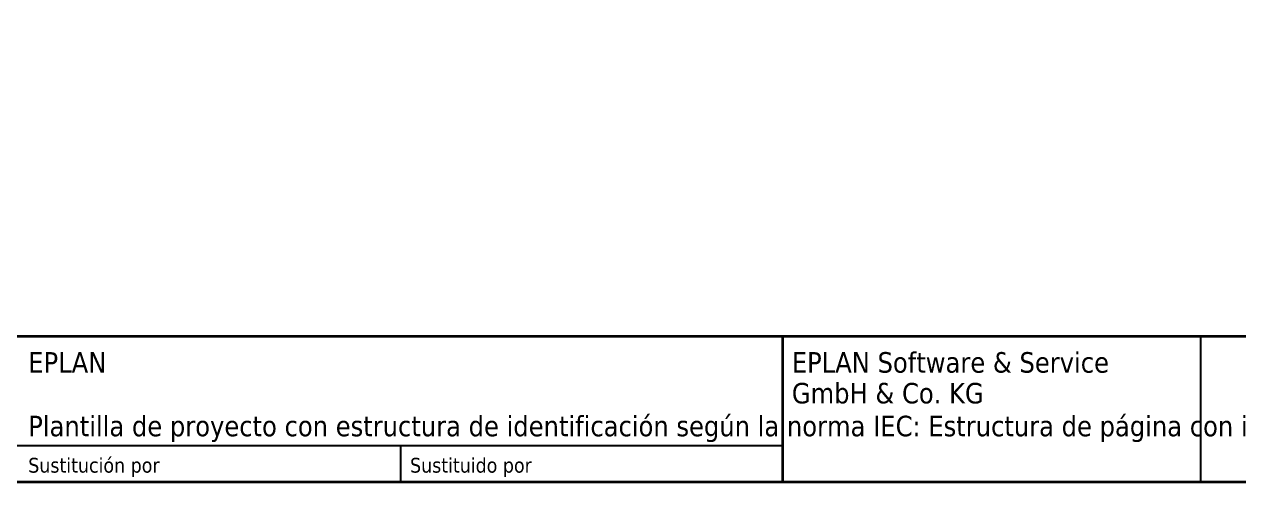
# Model space of a CAD drawing. Header units: millimetres. Extents: x 2792 to 4993, y 1483 to 2534.
# Drawn here: x 2950.8 to 3084.4, y 1823.2 to 1873.6 of the extents above; entities that cross this region are included whole.
import ezdxf
from ezdxf.enums import TextEntityAlignment as Align

# ---------------------------------------------------------------- set-up
doc = ezdxf.new("R2010")
doc.units = ezdxf.units.MM
doc.layers.add('EPLAN201', color=7, linetype='Continuous', lineweight=35)
doc.layers.add('EPLAN451', color=7, linetype='Continuous', lineweight=35)
doc.layers.get('0').off()
doc.styles.get("Standard").update_dxf_attribs({"font": 'arial.ttf'})
doc.styles.add('Tahoma', font='tahoma.ttf')

# ---------------------------------------------------------------- blocks, each defined once
blk = doc.blocks.new('EPLFRAME')
at = {"layer": 'EPLAN201', "color": 0, "linetype": 'Continuous', "lineweight": 35, "ltscale": 4}
for p, q in [((0, 16), (420, 16)), ((184, 0), (184, 16))]:
    blk.add_line(p, q, dxfattribs=at)
at = {"layer": 'EPLAN201', "color": 0, "linetype": 'Continuous', "lineweight": 25, "ltscale": 4}
for p, q in [((230, 0), (230, 16)), ((0, 4), (184, 4)), ((142, 0), (142, 4))]:
    blk.add_line(p, q, dxfattribs=at)
at = {"layer": 'EPLAN201', "color": 0, "linetype": 'Continuous', "lineweight": 35, "ltscale": 4}
blk.add_lwpolyline([(0, 0), (420, 0), (420, 297), (0, 297)], close=True, dxfattribs=at)
at = {"color": 0}
for tag, p in [('53_19005_1', (21, 293)), ('53_19005', (63, 293)), ('53_19005_8', (105, 293)), ('53_19005_6', (147, 293)), ('53_19005_7', (189, 293)), ('53_19005_9', (231, 293)), ('53_19005_3', (273, 293)), ('53_19005_2', (315, 293)), ('53_19005_4', (357, 293)), ('53_19005_5', (399, 293))]:
    blk.add_attdef(tag, text='', height=1.3545, dxfattribs=at).set_placement(p, align=Align.BOTTOM_CENTER)
for tag, p, height in [('4_11041', (1, 19.2575), 2.2575), ('4_11071[1]', (1, 14.6254), 1.6254), ('4_11074[1]', (21, 14.6254), 1.6254), ('4_11070[1]', (41, 14.6254), 1.6254), ('4_11024', (73, 14.6254), 1.6254), ('14_10014', (101, 14.2575), 2.2575), ('14_10015', (185, 14.2575), 2.2575), ('4_11011', (231, 14.2575), 2.2575), ('4_11030', (301, 14.2575), 2.2575), ('4_11036', (374, 14.6254), 1.6254), ('4_11071[2]', (1, 10.6254), 1.6254), ('4_11074[2]', (21, 10.6254), 1.6254), ('4_11070[2]', (41, 10.6254), 1.6254), ('4_11022', (73, 10.6254), 1.6254), ('4_1540', (374, 10.6254), 1.6254), ('14_10011', (101, 7.2575), 2.2575), ('4_11071[3]', (1, 6.6254), 1.6254), ('4_11074[3]', (21, 6.6254), 1.6254), ('4_11070[3]', (41, 6.6254), 1.6254), ('4_11080', (73, 6.6254), 1.6254), ('4_11059', (301, 6.6254), 1.6254), ('14_10013', (332, 6.6254), 1.6254), ('14_10151', (73, 2.6254), 1.6254), ('14_10300', (414.999999999999, 2.625399999999991), 1.6254)]:
    blk.add_attdef(tag, p, '', height=height, dxfattribs=at)
for tag, height, p in [('4_11040', 2.2575, (419, 19.2575)), ('4_11000', 1.6254, (419, 6.6254)), ('4_11085', 1.6254, (141, 2.6254)), ('4_11086', 1.6254, (183, 2.6254)), ('4_25020', 1.6254, (412.999999999999, 2.6254))]:
    blk.add_attdef(tag, text='', height=height, dxfattribs=at).set_placement(p, align=Align.RIGHT)
at = {"layer": 'EPLAN201', "color": 0, "style": 'Tahoma'}
for s, p in [('Sustitución por', (101, 1)), ('Sustituido por', (143, 1))]:
    blk.add_text(s, height=1.6254, dxfattribs=at).set_placement(p)

msp = doc.modelspace()

# ---------------------------------------------------------------- block references
ref = msp.add_blockref('EPLFRAME', (2850.270101935481, 1823.225681361178))
ref.add_attrib('14_10011', 'Plantilla de proyecto con estructura de identificación según la norma IEC: Estructura de página con instalación y lugar de montaje y tipo de documento', (2951.270101935481, 1828.225681361178), dxfattribs={"layer": 'EPLAN451', "color": 0, "height": 2.2575, "style": 'Tahoma'})
ref.add_attrib('14_10014', 'EPLAN', (2951.270101935481, 1835.225681361178), dxfattribs={"layer": 'EPLAN451', "color": 0, "height": 2.2575, "style": 'Tahoma'})
ref.add_attrib('14_10015', 'EPLAN Software & Service', (3035.270101935481, 1835.225681361178), dxfattribs={"layer": 'EPLAN451', "color": 0, "height": 2.2575, "style": 'Tahoma'})
ref.add_attrib('14_10015/1', 'GmbH & Co. KG', (3035.270101935481, 1831.839431361178), dxfattribs={"layer": 'EPLAN451', "color": 0, "height": 2.2575, "style": 'Tahoma'})

doc.saveas('drawing.dxf')
